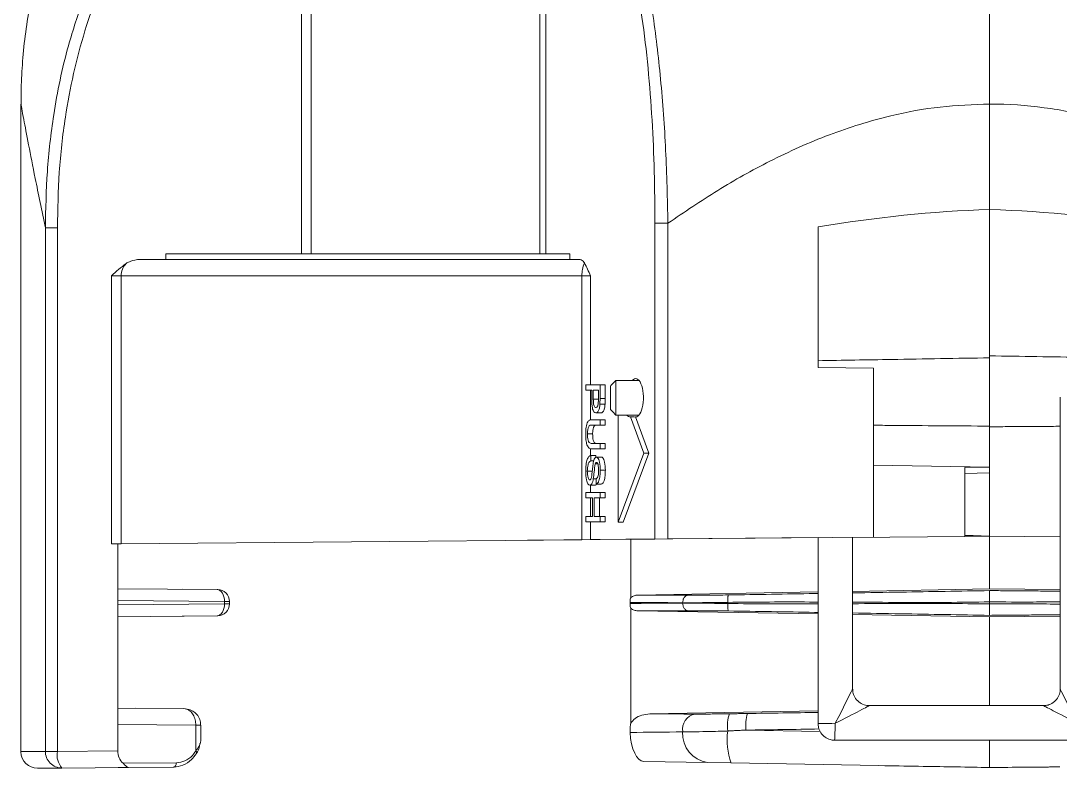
# Model space of a CAD drawing. Extents: x 12.1 to 108.7, y 1 to 80.4.
# Drawn here: x 44.206 to 47.962, y 54.692 to 57.393 of the extents above; entities that cross this region are included whole.
import ezdxf

# ---------------------------------------------------------------- set-up
doc = ezdxf.new("R2010")
doc.units = 0
doc.header["$MEASUREMENT"] = 0
doc.linetypes.add('SLD-Solid', pattern=[0])
doc.layers.add('OBJECT', color=7, linetype='CONTINUOUS')

msp = doc.modelspace()

# ---------------------------------------------------------------- linework, layer by layer
at = {"layer": 'OBJECT', "linetype": 'SLD-Solid', "lineweight": 15}
for p, q in [((47.7068, 57.8639), (47.7068, 57.0921)), ((45.2205, 56.5504), (45.2205, 57.5157)), ((46.1038, 57.5157), (46.1038, 56.5504)), ((45.2558, 57.4723), (45.2558, 56.5504)), ((46.0821, 56.5504), (46.0821, 57.4764)), ((47.7068, 57.0921), (47.7068, 56.7114)), ((47.7068, 56.7114), (47.7068, 56.1825)), ((44.3387, 56.6447), (44.2952, 56.6447)), ((44.2952, 56.6447), (44.2952, 54.7531)), ((44.3387, 56.6447), (44.3387, 54.7531)), ((46.4975, 56.6614), (46.4975, 55.5203)), ((46.5445, 56.6614), (46.4975, 56.6614)), ((46.5445, 56.6614), (46.5445, 55.5207)), ((47.0868, 56.6481), (47.0868, 56.1408)), ((44.643, 56.5309), (46.223, 56.5309)), ((44.7308, 56.5504), (45.2205, 56.5504)), ((44.7308, 56.5504), (44.7308, 56.5309)), ((45.2205, 56.5504), (45.2558, 56.5504)), ((45.2558, 56.5504), (46.0821, 56.5504)), ((46.0821, 56.5504), (46.1038, 56.5504)), ((46.1038, 56.5504), (46.1898, 56.5504)), ((46.1898, 56.5309), (46.1898, 56.5504)), ((44.5343, 55.5032), (44.5343, 56.4709)), ((44.5692, 56.4709), (44.5343, 56.4709)), ((46.2338, 56.4709), (44.5692, 56.4709)), ((44.5692, 56.4709), (44.5692, 55.5035)), ((46.2645, 56.4709), (46.2338, 56.4709)), ((46.2338, 55.518), (46.2338, 56.4709)), ((46.2645, 56.4709), (46.2645, 56.0781)), ((47.7068, 56.1825), (47.7068, 56.1818)), ((47.7068, 56.1818), (47.7068, 56.1753)), ((47.7068, 56.1753), (47.7068, 56.0848)), ((47.2868, 56.1373), (47.0868, 56.1408)), ((47.2868, 56.1373), (47.2868, 55.5272)), ((46.2481, 56.0781), (46.2992, 56.0781)), ((46.2481, 56.0588), (46.2481, 56.0781)), ((46.2992, 56.0781), (46.2992, 56.0278)), ((46.2992, 56.0781), (46.3177, 56.0781)), ((46.3177, 56.0781), (46.3177, 56.0278)), ((46.3368, 55.9884), (46.3368, 56.0734)), ((46.3568, 56.0934), (46.3568, 55.9684)), ((47.7068, 56.0848), (47.7068, 55.9752)), ((46.269, 56.0588), (46.2481, 56.0588)), ((46.2645, 56.0588), (46.2645, 55.9507)), ((46.269, 56.0253), (46.269, 56.0588)), ((46.2933, 56.0588), (46.2749, 56.0588)), ((46.2749, 56.0588), (46.2749, 56.0258)), ((46.2933, 56.0261), (46.2933, 56.0588)), ((46.2749, 56.0258), (46.2935, 56.0258)), ((46.2987, 56.0075), (46.3172, 56.0075)), ((46.2992, 56.0278), (46.3177, 56.0278)), ((46.2845, 55.9763), (46.303, 55.9763)), ((46.3643, 55.9684), (46.3643, 55.5809)), ((46.4576, 55.8309), (46.4087, 55.9619)), ((46.4761, 55.8309), (46.4274, 55.9614)), ((47.7068, 55.9752), (47.7068, 55.9285)), ((46.2698, 55.9517), (46.2992, 55.9517)), ((46.2992, 55.9324), (46.2701, 55.9324)), ((46.2992, 55.9517), (46.2992, 55.9324)), ((46.2992, 55.9517), (46.3177, 55.9517)), ((46.2992, 55.9324), (46.3177, 55.9324)), ((46.3177, 55.9517), (46.3177, 55.9324)), ((47.7068, 55.9285), (47.7068, 55.9261)), ((47.7068, 55.9285), (47.7068, 55.9263)), ((47.7068, 55.9261), (47.7068, 55.76)), ((46.254, 55.9002), (46.2725, 55.9002)), ((46.2645, 55.8477), (46.2645, 55.8212)), ((46.2992, 55.8464), (46.2698, 55.8464)), ((46.2701, 55.8657), (46.2992, 55.8657)), ((46.2992, 55.8657), (46.2992, 55.8464)), ((46.2992, 55.8657), (46.3177, 55.8657)), ((46.2992, 55.8464), (46.3177, 55.8464)), ((46.3177, 55.8657), (46.3177, 55.8464)), ((46.2658, 55.8218), (46.2658, 55.8025)), ((46.2658, 55.8218), (46.2843, 55.8218)), ((46.2843, 55.8218), (46.2843, 55.8155)), ((46.2858, 55.8166), (46.3044, 55.8166)), ((46.3643, 55.5809), (46.4576, 55.8309)), ((46.3829, 55.5809), (46.4761, 55.8309)), ((46.4576, 55.8309), (46.4761, 55.8309)), ((46.2658, 55.8025), (46.2763, 55.8025)), ((46.2818, 55.7923), (46.2907, 55.7923)), ((46.2998, 55.769), (46.3184, 55.769)), ((47.2868, 55.7873), (47.7068, 55.78)), ((47.7068, 55.78), (47.6168, 55.7784)), ((47.6168, 55.5301), (47.6168, 55.7784)), ((46.2533, 55.7653), (46.2719, 55.7653)), ((46.2749, 55.7385), (46.286, 55.7385)), ((46.2848, 55.7183), (46.2848, 55.7376)), ((47.6168, 55.7569), (47.7068, 55.76)), ((47.6168, 55.7569), (47.7068, 55.76)), ((47.7068, 55.5309), (47.7068, 55.76)), ((46.2626, 55.7147), (46.2811, 55.7147)), ((46.2645, 55.7147), (46.2645, 55.6884)), ((46.2848, 55.7183), (46.3033, 55.7183)), ((46.2481, 55.6691), (46.2481, 55.6884)), ((46.2481, 55.6884), (46.2992, 55.6884)), ((46.2723, 55.6691), (46.2481, 55.6691)), ((46.2645, 55.6691), (46.2645, 55.6024)), ((46.2723, 55.6024), (46.2723, 55.6691)), ((46.2782, 55.6691), (46.2782, 55.6024)), ((46.2992, 55.6691), (46.2782, 55.6691)), ((46.2968, 55.6691), (46.2968, 55.6024)), ((46.2992, 55.6884), (46.2992, 55.6691)), ((46.2992, 55.6884), (46.3177, 55.6884)), ((46.2992, 55.6691), (46.3177, 55.6691)), ((46.3177, 55.6884), (46.3177, 55.6691)), ((46.2481, 55.5831), (46.2481, 55.6024)), ((46.2481, 55.6024), (46.2723, 55.6024)), ((46.2992, 55.5831), (46.2481, 55.5831)), ((46.2645, 55.5831), (46.2645, 55.5183)), ((46.2782, 55.6024), (46.2992, 55.6024)), ((46.2992, 55.6024), (46.2992, 55.5831)), ((46.2992, 55.6024), (46.3177, 55.6024)), ((46.2992, 55.5831), (46.3177, 55.5831)), ((46.3177, 55.6024), (46.3177, 55.5831)), ((46.3643, 55.5809), (46.3829, 55.5809)), ((44.5692, 55.5035), (46.2338, 55.518)), ((47.0868, 55.5255), (46.0366, 55.5163)), ((46.2338, 55.518), (46.2645, 55.5183)), ((46.4975, 55.5203), (46.2645, 55.5183)), ((46.86, 55.5235), (46.3925, 55.5194)), ((46.4104, 55.3088), (46.4104, 55.5196)), ((46.5445, 55.5207), (46.4975, 55.5203)), ((47.2868, 55.5272), (46.5445, 55.5207)), ((46.9738, 55.5245), (47.0868, 55.5255)), ((47.6168, 55.5301), (47.2118, 55.5265)), ((47.6168, 55.534), (47.7068, 55.5309)), ((47.6168, 55.5317), (47.7068, 55.5309)), ((47.6168, 55.5301), (47.7068, 55.5309)), ((47.7068, 55.5309), (47.9618, 55.5286)), ((47.7068, 55.34), (47.7068, 55.5309)), ((44.5343, 55.5032), (44.5692, 55.5035)), ((44.5568, 54.8502), (44.5568, 55.5034)), ((44.5568, 55.3409), (44.9154, 55.3377)), ((44.9175, 55.3377), (44.7892, 55.3388)), ((44.9154, 55.3377), (44.9179, 55.3377)), ((47.0868, 55.3293), (46.4361, 55.318)), ((47.7068, 55.34), (47.2118, 55.3314)), ((47.9618, 55.3378), (47.7068, 55.34)), ((44.9426, 55.2947), (44.5568, 55.2981)), ((44.5568, 55.2826), (44.9426, 55.286)), ((44.9426, 55.286), (44.9426, 55.2947)), ((44.9605, 55.2947), (44.9426, 55.2947)), ((44.9426, 55.286), (44.9605, 55.286)), ((46.4075, 55.2879), (46.4075, 55.291)), ((46.5976, 55.2886), (46.5976, 55.2903)), ((46.7605, 55.2875), (46.7605, 55.2915)), ((47.7068, 55.2857), (47.7068, 55.2932)), ((44.9154, 55.243), (44.5568, 55.2399)), ((44.9154, 55.243), (44.7892, 55.2419)), ((44.9179, 55.243), (44.9154, 55.243)), ((46.4104, 55.2701), (46.4104, 54.8554)), ((47.0868, 55.2497), (46.4361, 55.261)), ((47.7068, 55.239), (47.2118, 55.2476)), ((47.9618, 55.2412), (47.7068, 55.239)), ((47.7068, 54.9186), (47.7068, 55.239)), ((44.5568, 54.9099), (44.7955, 54.9078)), ((44.6223, 54.9093), (44.7955, 54.9078)), ((47.0868, 54.8991), (46.4787, 54.8886)), ((44.5568, 54.755), (44.5568, 54.8502)), ((44.8387, 54.8477), (44.5568, 54.8502)), ((44.8387, 54.8477), (44.8387, 54.7541)), ((44.8568, 54.8477), (44.8387, 54.8477)), ((44.8539, 54.8478), (44.8539, 54.8477)), ((46.8263, 54.83), (47.0942, 54.8254)), ((44.3387, 54.7531), (44.5568, 54.755)), ((44.2068, 54.7523), (44.2952, 54.7531)), ((44.2952, 54.7531), (44.3387, 54.7531)), ((46.6879, 54.7127), (46.4577, 54.7167)), ((44.355, 54.6931), (44.2673, 54.6923)), ((44.5958, 54.6952), (44.355, 54.6931)), ((44.759, 54.6966), (44.5579, 54.6949)), ((44.5761, 54.71), (44.7685, 54.7116)), ((44.759, 54.6966), (44.5958, 54.6952)), ((46.7726, 54.7112), (46.6879, 54.7127)), ((47.372, 54.7007), (46.7726, 54.7112)), ((47.7068, 54.6949), (47.8866, 54.6964)), ((47.7068, 54.6949), (47.7068, 54.6949))]:
    msp.add_line(p, q, dxfattribs=at)
at = {"layer": 'OBJECT', "linetype": 'SLD-Solid', "lineweight": 15, "flags": 128}
for points in [[(47.6168, 55.7569), (47.6168, 55.7569)], [(47.7068, 55.76), (47.7068, 55.76)], [(44.9154, 55.3377), (44.9207, 55.3369), (44.9259, 55.3344), (44.9306, 55.3304), (44.9347, 55.3251), (44.9381, 55.3186), (44.9406, 55.3111), (44.9421, 55.3031), (44.9426, 55.2947)], [(44.9426, 55.286), (44.9421, 55.2776), (44.9406, 55.2696), (44.9381, 55.2622), (44.9347, 55.2557), (44.9306, 55.2503), (44.9259, 55.2463), (44.9207, 55.2439), (44.9154, 55.243)], [(44.8387, 54.7541), (44.84, 54.7526), (44.841, 54.7511), (44.8417, 54.7497), (44.8421, 54.7484), (44.8421, 54.7472), (44.8418, 54.7462), (44.8412, 54.7455), (44.8402, 54.7449)], [(44.7685, 54.7116), (44.7683, 54.7087), (44.7678, 54.7059), (44.7669, 54.7033), (44.7657, 54.7011), (44.7643, 54.6992), (44.7627, 54.6978), (44.7609, 54.6969), (44.759, 54.6966)]]:
    msp.add_lwpolyline(points, dxfattribs=at)
at = {"layer": 'OBJECT', "linetype": 'SLD-Solid', "lineweight": 15}
for centre, radius, start, end in [((44.6341, 56.4718), 0.0649, 136.3921, 180.8617), ((46.3399, 56.474), 0.1062, 155.5634, 181.6949), ((44.9175, 55.2947), 0.043, 0.3368, 89.5), ((44.9175, 55.286), 0.043, 270.5, 0.3396), ((46.6533, 54.8328), 0.0562, 100.626, 189.583), ((46.9021, 54.8444), 0.1427, 161.7708, 187.0454), ((46.9726, 54.8467), 0.1472, 162.9022, 186.5127), ((44.8426, 53.7706), 1.0773, 89.2455, 90.2077), ((44.8546, 54.8925), 0.0447, 269.12, 272.763), ((46.7037, 54.8175), 0.1061, 176.803, 261.4326), ((47.0116, 54.7948), 0.2532, 172.7191, 199.2844), ((44.2668, 54.7523), 0.06, 180.7164, 270.5), ((44.3549, 54.7528), 0.0597, 179.6928, 270.1763), ((44.4077, 54.7397), 0.0703, 168.9936, 221.5208)]:
    msp.add_arc(centre, radius, start, end, dxfattribs=at)
for centre, major_axis, ratio, start_param, end_param in [((47.7068, 42.855), (0.2417, 13.8585), 0.576999, 0.030215, 0.107792), ((47.7068, 42.855), (-0.2417, 13.8585), 0.576999, 6.175393, 6.252971), ((46.4281, 56.0309), (0, 0.0695), 0.402109, 3.117687, 6.736576), ((46.4066, 56.0309), (0, 0.0691), 0.402109, 2.699501, 3.218079), ((46.2537, 56.0278), (0.2429, -0.0504), 0.178224, 5.440437, 5.545356), ((47.1493, 54.8561), (0.0625, 0.1225), 0.003948, 4.704652, 6.275448), ((48.0243, 54.8561), (-0.0625, 0.1225), 0.003948, 0.007737, 1.578533), ((47.1493, 54.8561), (0.1225, 0.0625), 0.007737, 4.708442, 6.298831), ((48.0243, 54.8561), (0.1225, -0.0625), 0.007737, 3.126523, 4.716336), ((46.9148, 54.8887), (4.3317, -0.0156), 0.000379, 4.611538, 4.649575), ((47.7058, 55.043), (7.94, 0.1387), 0.01745, 4.6018, 4.634051), ((47.7068, 54.983), (8, 0.1387), 0.017319, 4.601805, 4.634999), ((47.1493, 54.8561), (0.0625, 0.0025), 0.019079, 3.140829, 4.711626), ((47.1493, 54.8561), (0.0025, 0.0625), 0.000763, 3.141623, 4.693309), ((46.9159, 54.8287), (4.3317, 0.0444), 0.000462, 4.594847, 4.638905), ((46.4584, 54.8367), (0.0004, 0.12), 0.424231, 1.698938, 3.135512), ((44.6132, 54.7554), (0.0029, 0.0599), 0.94, 1.62157, 2.474043)]:
    msp.add_ellipse(centre, major_axis=major_axis, ratio=ratio, start_param=start_param, end_param=end_param, dxfattribs=at)
for points, knots in [([(46.4443, 57.6658), (46.4601, 57.5861), (46.4906, 57.4317), (46.5198, 57.1806), (46.5386, 56.9249), (46.5425, 56.7496), (46.5445, 56.6614)], [0, 0, 0, 0, 0.257109, 0.497626, 0.747109, 1, 1, 1, 1]), ([(44.5539, 57.6447), (44.5318, 57.598), (44.4877, 57.5045), (44.4184, 57.3058), (44.3692, 57.0852), (44.3425, 56.8457), (44.34, 56.7119), (44.3387, 56.6447)], [0, 0, 0, 0, 0.15088, 0.301779, 0.611807, 0.805286, 1, 1, 1, 1]), ([(46.4975, 56.6614), (46.4971, 56.7235), (46.4962, 56.8481), (46.4881, 57.0358), (46.4736, 57.223), (46.4499, 57.4298), (46.4239, 57.565), (46.409, 57.6426)], [0, 0, 0, 0, 0.182552, 0.366177, 0.55406, 0.743888, 1, 1, 1, 1]), ([(44.2437, 57.472), (44.2374, 57.4365), (44.2247, 57.366), (44.2136, 57.2617), (44.2076, 57.1702), (44.2074, 57.114), (44.2073, 57.091)], [0, 0, 0, 0, 0.282132, 0.560556, 0.820226, 1, 1, 1, 1]), ([(44.2952, 56.6447), (44.2966, 56.7128), (44.2994, 56.8495), (44.3249, 57.0701), (44.3672, 57.2792), (44.4136, 57.4155), (44.4325, 57.4713)], [0, 0, 0, 0, 0.242263, 0.485939, 0.789784, 1, 1, 1, 1]), ([(44.2952, 56.6447), (44.2825, 56.7064), (44.2593, 56.8187), (44.2337, 56.95), (44.2176, 57.0343), (44.2094, 57.078), (44.2063, 57.0949), (44.207, 57.0913), (44.207, 57.091)], [0, 0, 0, 0, 0.258439, 0.469941, 0.684727, 0.834376, 0.986341, 1, 1, 1, 1]), ([(47.7068, 57.0921), (47.6472, 57.09), (47.5271, 57.0858), (47.3323, 57.0493), (47.125, 56.985), (46.9169, 56.8913), (46.7227, 56.7826), (46.604, 56.7019), (46.5445, 56.6614)], [0, 0, 0, 0, 0.141514, 0.285081, 0.469517, 0.656824, 0.827918, 1, 1, 1, 1]), ([(48.8692, 56.6614), (48.7856, 56.7175), (48.6276, 56.8235), (48.3752, 56.9507), (48.1437, 57.0341), (47.9278, 57.0797), (47.7899, 57.0916), (47.7159, 57.092), (47.7068, 57.0921)], [0, 0, 0, 0, 0.240479, 0.454731, 0.672309, 0.824146, 0.978337, 1, 1, 1, 1]), ([(44.5871, 56.5166), (44.5891, 56.5178), (44.6018, 56.5248), (44.621, 56.5301), (44.638, 56.5307), (44.643, 56.5309)], [0, 0, 0, 0, 0.120565, 0.741875, 1, 1, 1, 1]), ([(46.223, 56.5309), (46.2282, 56.5298), (46.2353, 56.5283), (46.2416, 56.5201), (46.2433, 56.5179)], [0, 0, 0, 0, 0.741139, 1, 1, 1, 1]), ([(44.5343, 56.4709), (44.5344, 56.4709), (44.5506, 56.4878), (44.5689, 56.5022), (44.5871, 56.5166)], [0, 0, 0, 0, 0.00431, 1, 1, 1, 1]), ([(46.2433, 56.5179), (46.2506, 56.5032), (46.258, 56.4884), (46.2645, 56.4709), (46.2645, 56.4709)], [0, 0, 0, 0, 0.9958436, 1, 1, 1, 1]), ([(48.3268, 56.172), (48.2338, 56.1736), (48.0271, 56.1771), (47.8204, 56.1806), (47.7068, 56.1825)], [0, 0, 0, 0, 0.450226, 1, 1, 1, 1]), ([(47.0868, 56.1649), (47.1754, 56.1664), (47.382, 56.1699), (47.5887, 56.1733), (47.7068, 56.1753)], [0, 0, 0, 0, 0.428483, 1, 1, 1, 1]), ([(46.2845, 55.9763), (46.2819, 55.977), (46.2768, 55.9785), (46.2695, 55.9959), (46.2692, 56.0141), (46.269, 56.0253)], [0, 0, 0, 0, 0.280751, 0.559708, 1, 1, 1, 1]), ([(46.2749, 56.0258), (46.275, 56.0216), (46.2751, 56.0132), (46.2769, 56.002), (46.2806, 55.9963), (46.283, 55.9958), (46.2843, 55.9956)], [0, 0, 0, 0, 0.281401, 0.559753, 0.779356, 1, 1, 1, 1]), ([(46.2843, 55.9956), (46.2853, 55.9958), (46.2873, 55.9961), (46.2899, 55.9995), (46.2919, 56.0043), (46.2925, 56.0083), (46.2928, 56.0103)], [0, 0, 0, 0, 0.280261, 0.560078, 0.78015, 1, 1, 1, 1]), ([(46.2987, 56.0075), (46.2982, 56.0026), (46.2973, 55.9926), (46.2934, 55.9825), (46.2889, 55.9771), (46.286, 55.9766), (46.2845, 55.9763)], [0, 0, 0, 0, 0.280013, 0.55891, 0.779396, 1, 1, 1, 1]), ([(46.2928, 56.0103), (46.293, 56.0133), (46.2933, 56.0185), (46.2933, 56.0238), (46.2933, 56.0261)], [0, 0, 0, 0, 0.559585, 1, 1, 1, 1]), ([(46.2992, 56.0278), (46.2992, 56.024), (46.2991, 56.0172), (46.2988, 56.0105), (46.2987, 56.0075)], [0, 0, 0, 0, 0.560101, 1, 1, 1, 1]), ([(46.3172, 56.0075), (46.3168, 56.0026), (46.3159, 55.9926), (46.312, 55.9825), (46.3075, 55.9771), (46.3045, 55.9766), (46.303, 55.9763)], [0, 0, 0, 0, 0.280013, 0.55891, 0.779396, 1, 1, 1, 1]), ([(46.3177, 56.0278), (46.3177, 56.024), (46.3177, 56.0172), (46.3174, 56.0105), (46.3172, 56.0075)], [0, 0, 0, 0, 0.560101, 1, 1, 1, 1]), ([(46.2474, 55.8987), (46.2476, 55.9075), (46.248, 55.9248), (46.254, 55.9452), (46.2622, 55.9511), (46.2672, 55.9515), (46.2698, 55.9517)], [0, 0, 0, 0, 0.280729, 0.557904, 0.778403, 1, 1, 1, 1]), ([(46.2701, 55.9324), (46.2679, 55.9324), (46.2636, 55.9323), (46.2576, 55.9272), (46.2543, 55.914), (46.2541, 55.9048), (46.254, 55.9002)], [0, 0, 0, 0, 0.281788, 0.560122, 0.779386, 1, 1, 1, 1]), ([(46.2887, 55.9324), (46.2865, 55.9324), (46.2822, 55.9323), (46.2761, 55.9272), (46.2729, 55.914), (46.2726, 55.9048), (46.2725, 55.9002)], [0, 0, 0, 0, 0.281788, 0.560122, 0.779386, 1, 1, 1, 1]), ([(47.2868, 55.9315), (47.3087, 55.9314), (47.4487, 55.9303), (47.5887, 55.9293), (47.7068, 55.9285)], [0, 0, 0, 0, 0.156342, 1, 1, 1, 1]), ([(46.2698, 55.8464), (46.2666, 55.8465), (46.2602, 55.8468), (46.2518, 55.8583), (46.2478, 55.8785), (46.2476, 55.892), (46.2474, 55.8987)], [0, 0, 0, 0, 0.281627, 0.559158, 0.778983, 1, 1, 1, 1]), ([(46.254, 55.9002), (46.254, 55.8962), (46.2542, 55.8882), (46.2558, 55.8764), (46.2613, 55.8658), (46.2665, 55.8657), (46.2701, 55.8657)], [0, 0, 0, 0, 0.187561, 0.374239, 0.559719, 1, 1, 1, 1]), ([(46.2725, 55.9002), (46.2726, 55.8962), (46.2727, 55.8882), (46.2743, 55.8764), (46.2799, 55.8658), (46.285, 55.8657), (46.2887, 55.8657)], [0, 0, 0, 0, 0.187561, 0.374239, 0.559719, 1, 1, 1, 1]), ([(46.2474, 55.7645), (46.2476, 55.7725), (46.2479, 55.7884), (46.2522, 55.8084), (46.2588, 55.8197), (46.2634, 55.8211), (46.2658, 55.8218)], [0, 0, 0, 0, 0.280814, 0.559563, 0.77962, 1, 1, 1, 1]), ([(46.2748, 55.7963), (46.2754, 55.7994), (46.2767, 55.8056), (46.2803, 55.8144), (46.2837, 55.8157), (46.2858, 55.8166)], [0, 0, 0, 0, 0.281445, 0.562273, 1, 1, 1, 1]), ([(46.2858, 55.8166), (46.2874, 55.8161), (46.2905, 55.8152), (46.2947, 55.8084), (46.2989, 55.7935), (46.2995, 55.7791), (46.2998, 55.769)], [0, 0, 0, 0, 0.187029, 0.374124, 0.56114, 1, 1, 1, 1]), ([(46.3044, 55.8166), (46.306, 55.8161), (46.3091, 55.8152), (46.3132, 55.8084), (46.3175, 55.7935), (46.318, 55.7791), (46.3184, 55.769)], [0, 0, 0, 0, 0.187029, 0.374124, 0.56114, 1, 1, 1, 1]), ([(46.2658, 55.8025), (46.2638, 55.8017), (46.2599, 55.8002), (46.2557, 55.79), (46.2536, 55.7776), (46.2534, 55.7694), (46.2533, 55.7653)], [0, 0, 0, 0, 0.280632, 0.558674, 0.779197, 1, 1, 1, 1]), ([(46.2691, 55.7486), (46.2698, 55.7541), (46.2708, 55.763), (46.272, 55.7756), (46.2732, 55.7862), (46.2742, 55.793), (46.2748, 55.7963)], [0, 0, 0, 0, 0.339939, 0.560025, 0.780082, 1, 1, 1, 1]), ([(46.2818, 55.7923), (46.2804, 55.7824), (46.2779, 55.7647), (46.2758, 55.7465), (46.2749, 55.7385)], [0, 0, 0, 0, 0.558382, 1, 1, 1, 1]), ([(46.2863, 55.7973), (46.2853, 55.797), (46.2836, 55.7966), (46.2824, 55.7936), (46.2818, 55.7923)], [0, 0, 0, 0, 0.559617, 1, 1, 1, 1]), ([(46.2998, 55.769), (46.2997, 55.7622), (46.2993, 55.7487), (46.2961, 55.7312), (46.2907, 55.7205), (46.2867, 55.719), (46.2848, 55.7183)], [0, 0, 0, 0, 0.280797, 0.560151, 0.779877, 1, 1, 1, 1]), ([(46.2848, 55.7376), (46.2863, 55.7383), (46.2893, 55.7398), (46.2935, 55.7508), (46.2938, 55.7616), (46.2939, 55.7683)], [0, 0, 0, 0, 0.281097, 0.560287, 1, 1, 1, 1]), ([(46.2939, 55.7683), (46.2939, 55.772), (46.2938, 55.7794), (46.2923, 55.7893), (46.2896, 55.796), (46.2874, 55.7968), (46.2863, 55.7973)], [0, 0, 0, 0, 0.28129, 0.56082, 0.78068, 1, 1, 1, 1]), ([(46.3184, 55.769), (46.3182, 55.7622), (46.3179, 55.7487), (46.3147, 55.7312), (46.3093, 55.7205), (46.3053, 55.719), (46.3033, 55.7183)], [0, 0, 0, 0, 0.280797, 0.560151, 0.779877, 1, 1, 1, 1]), ([(46.2626, 55.7147), (46.2601, 55.7158), (46.2551, 55.718), (46.2486, 55.7366), (46.2479, 55.7539), (46.2474, 55.7645)], [0, 0, 0, 0, 0.279942, 0.56008, 1, 1, 1, 1]), ([(46.2533, 55.7653), (46.2534, 55.7612), (46.2536, 55.753), (46.2555, 55.7424), (46.2586, 55.7354), (46.261, 55.7345), (46.2622, 55.7341)], [0, 0, 0, 0, 0.280917, 0.560813, 0.780502, 1, 1, 1, 1]), ([(46.2622, 55.7341), (46.2631, 55.7343), (46.2649, 55.7347), (46.2676, 55.7397), (46.2685, 55.7453), (46.2691, 55.7486)], [0, 0, 0, 0, 0.280089, 0.55997, 1, 1, 1, 1]), ([(46.2749, 55.7385), (46.2742, 55.7349), (46.2729, 55.7276), (46.2697, 55.7198), (46.2661, 55.7154), (46.2638, 55.715), (46.2626, 55.7147)], [0, 0, 0, 0, 0.280371, 0.559909, 0.779859, 1, 1, 1, 1]), ([(46.2866, 55.7183), (46.286, 55.7174), (46.2843, 55.7151), (46.2823, 55.7149), (46.2811, 55.7147)], [0, 0, 0, 0, 0.373871, 1, 1, 1, 1]), ([(46.4104, 55.3088), (46.4142, 55.3115), (46.422, 55.3167), (46.4314, 55.3176), (46.4361, 55.318)], [0, 0, 0, 0, 0.49758, 1, 1, 1, 1]), ([(46.4361, 55.318), (46.47, 55.3179), (46.5306, 55.3177), (46.5913, 55.3174), (46.618, 55.3173)], [0, 0, 0, 0, 0.56, 1, 1, 1, 1]), ([(46.5976, 55.2903), (46.5979, 55.2937), (46.5983, 55.2988), (46.6009, 55.3051), (46.6035, 55.3093), (46.6067, 55.3128), (46.6114, 55.3162), (46.6154, 55.3169), (46.618, 55.3173)], [0, 0, 0, 0, 0.239793, 0.368577, 0.5, 0.631423, 0.760207, 1, 1, 1, 1]), ([(46.618, 55.3173), (46.6384, 55.3173), (46.6792, 55.3174), (46.7353, 55.3181), (46.7633, 55.3185)], [0, 0, 0, 0, 0.500056, 1, 1, 1, 1]), ([(46.7605, 55.2915), (46.7605, 55.2949), (46.7605, 55.3), (46.7608, 55.3062), (46.7612, 55.3105), (46.7616, 55.314), (46.7623, 55.3174), (46.7629, 55.3181), (46.7633, 55.3185)], [0, 0, 0, 0, 0.239723, 0.368532, 0.5, 0.631468, 0.760277, 1, 1, 1, 1]), ([(46.7633, 55.3185), (46.8669, 55.3201), (46.9745, 55.3218), (47.0827, 55.3236), (47.0868, 55.3237)], [0, 0, 0, 0, 0.962144, 1, 1, 1, 1]), ([(47.2118, 55.3258), (47.2699, 55.3267), (47.4348, 55.3295), (47.5999, 55.3324), (47.7068, 55.3342)], [0, 0, 0, 0, 0.3524261, 1, 1, 1, 1]), ([(47.7068, 55.2932), (47.7068, 55.2986), (47.7068, 55.3092), (47.7068, 55.3226), (47.7068, 55.3321), (47.7068, 55.3335), (47.7068, 55.3342)], [0, 0, 0, 0, 0.2499448, 0.4997599, 0.7494593, 1, 1, 1, 1]), ([(47.7068, 55.3342), (47.7068, 55.3335), (47.7068, 55.3321), (47.7068, 55.3226), (47.7068, 55.3092), (47.7068, 55.2986), (47.7068, 55.2932)], [0, 0, 0, 0, 0.250004, 0.499786, 0.749461, 1, 1, 1, 1]), ([(46.4075, 55.291), (46.4076, 55.2938), (46.4078, 55.2993), (46.4091, 55.3052), (46.4101, 55.308), (46.4104, 55.3088)], [0, 0, 0, 0, 0.418069, 0.83536, 1, 1, 1, 1]), ([(46.5976, 55.2903), (46.5622, 55.2905), (46.4988, 55.2907), (46.4354, 55.2909), (46.4075, 55.291)], [0, 0, 0, 0, 0.56, 1, 1, 1, 1]), ([(46.4075, 55.2879), (46.443, 55.2881), (46.5064, 55.2883), (46.5698, 55.2885), (46.5976, 55.2886)], [0, 0, 0, 0, 0.56, 1, 1, 1, 1]), ([(46.4104, 55.2701), (46.4097, 55.2724), (46.4083, 55.2769), (46.4076, 55.2835), (46.4075, 55.2872), (46.4075, 55.2879)], [0, 0, 0, 0, 0.4419364, 0.8852198, 1, 1, 1, 1]), ([(46.7605, 55.2915), (46.7285, 55.2911), (46.6657, 55.2904), (46.62, 55.2904), (46.5976, 55.2903)], [0, 0, 0, 0, 0.509332, 1, 1, 1, 1]), ([(46.5976, 55.2886), (46.62, 55.2886), (46.6657, 55.2886), (46.7285, 55.2879), (46.7605, 55.2875)], [0, 0, 0, 0, 0.490668, 1, 1, 1, 1]), ([(46.618, 55.2616), (46.6154, 55.2621), (46.6114, 55.2627), (46.6067, 55.2661), (46.6035, 55.2696), (46.6009, 55.2739), (46.5983, 55.2801), (46.5979, 55.2853), (46.5976, 55.2886)], [0, 0, 0, 0, 0.239793, 0.368577, 0.5, 0.631423, 0.760207, 1, 1, 1, 1]), ([(47.0868, 55.2928), (47.0765, 55.2928), (47.018, 55.2931), (46.9092, 55.2932), (46.8109, 55.2921), (46.7605, 55.2915)], [0, 0, 0, 0, 0.094775, 0.536303, 1, 1, 1, 1]), ([(46.7633, 55.2605), (46.7629, 55.2609), (46.7623, 55.2615), (46.7616, 55.2649), (46.7612, 55.2684), (46.7608, 55.2727), (46.7605, 55.2789), (46.7605, 55.2841), (46.7605, 55.2875)], [0, 0, 0, 0, 0.239723, 0.368532, 0.5, 0.631468, 0.760277, 1, 1, 1, 1]), ([(46.7605, 55.2875), (46.8109, 55.2869), (46.9092, 55.2858), (47.018, 55.2859), (47.0765, 55.2861), (47.0868, 55.2862)], [0, 0, 0, 0, 0.463691, 0.905215, 1, 1, 1, 1]), ([(47.7068, 55.2932), (47.6545, 55.2926), (47.5544, 55.2912), (47.3964, 55.2913), (47.2837, 55.2919), (47.2188, 55.2922), (47.2118, 55.2922)], [0, 0, 0, 0, 0.317103, 0.605819, 0.957448, 1, 1, 1, 1]), ([(47.2118, 55.2868), (47.2188, 55.2868), (47.2837, 55.2871), (47.3963, 55.2877), (47.5543, 55.2877), (47.6544, 55.2864), (47.7068, 55.2857)], [0, 0, 0, 0, 0.0425525, 0.3941737, 0.682302, 1, 1, 1, 1]), ([(47.9618, 55.2937), (47.9293, 55.2933), (47.8443, 55.2925), (47.7593, 55.293), (47.7068, 55.2932)], [0, 0, 0, 0, 0.382987, 1, 1, 1, 1]), ([(47.7068, 55.2857), (47.7592, 55.286), (47.8442, 55.2864), (47.9292, 55.2856), (47.9618, 55.2853)], [0, 0, 0, 0, 0.615859, 1, 1, 1, 1]), ([(47.7068, 55.2447), (47.7068, 55.2454), (47.7068, 55.2468), (47.7068, 55.2563), (47.7068, 55.2698), (47.7068, 55.2804), (47.7068, 55.2857)], [0, 0, 0, 0, 0.250005, 0.499786, 0.749462, 1, 1, 1, 1]), ([(47.7068, 55.2857), (47.7068, 55.2804), (47.7068, 55.2698), (47.7068, 55.2564), (47.7068, 55.2468), (47.7068, 55.2454), (47.7068, 55.2447)], [0, 0, 0, 0, 0.2499459, 0.4997609, 0.7494599, 1, 1, 1, 1]), ([(46.4361, 55.261), (46.4314, 55.2614), (46.4221, 55.2622), (46.4143, 55.2675), (46.4104, 55.2701)], [0, 0, 0, 0, 0.49315, 1, 1, 1, 1]), ([(46.618, 55.2616), (46.584, 55.2615), (46.5234, 55.2613), (46.4627, 55.2611), (46.4361, 55.261)], [0, 0, 0, 0, 0.56, 1, 1, 1, 1]), ([(46.7633, 55.2605), (46.7353, 55.2609), (46.6792, 55.2616), (46.6384, 55.2616), (46.618, 55.2616)], [0, 0, 0, 0, 0.499944, 1, 1, 1, 1]), ([(47.0868, 55.2553), (47.0827, 55.2554), (46.9746, 55.2572), (46.8669, 55.2589), (46.7633, 55.2605)], [0, 0, 0, 0, 0.037798, 1, 1, 1, 1]), ([(47.7068, 55.2447), (47.5997, 55.2466), (47.4346, 55.2495), (47.2697, 55.2523), (47.2118, 55.2532)], [0, 0, 0, 0, 0.6491278, 1, 1, 1, 1]), ([(47.271, 54.919), (47.2701, 54.9189), (47.2623, 54.9179), (47.2473, 54.9229), (47.2288, 54.9346), (47.2169, 54.9521), (47.212, 54.9674), (47.2122, 54.9755), (47.2123, 54.9777)], [0, 0, 0, 0, 0.029396, 0.255521, 0.489673, 0.736278, 0.928575, 1, 1, 1, 1]), ([(47.9615, 54.9776), (47.9616, 54.9768), (47.9625, 54.9691), (47.9576, 54.9542), (47.9459, 54.9357), (47.9284, 54.9237), (47.9131, 54.9187), (47.905, 54.919), (47.9027, 54.919)], [0, 0, 0, 0, 0.026727, 0.252508, 0.486952, 0.734593, 0.927552, 1, 1, 1, 1]), ([(44.8557, 54.8478), (44.8559, 54.8514), (44.8566, 54.862), (44.8493, 54.8784), (44.8362, 54.8939), (44.8179, 54.9052), (44.8034, 54.9069), (44.7955, 54.9078)], [0, 0, 0, 0, 0.112638, 0.334582, 0.542705, 0.751441, 1, 1, 1, 1]), ([(44.7955, 54.9078), (44.7956, 54.9078), (44.7988, 54.9078), (44.8069, 54.9064), (44.8189, 54.8995), (44.8299, 54.8859), (44.8373, 54.868), (44.8382, 54.8546), (44.8387, 54.8479)], [0, 0, 0, 0, 0.003386, 0.141247, 0.357284, 0.571953, 0.785965, 1, 1, 1, 1]), ([(46.4104, 54.8554), (46.4152, 54.8612), (46.4259, 54.874), (46.4504, 54.8857), (46.4691, 54.8876), (46.4787, 54.8886)], [0, 0, 0, 0, 0.284712, 0.631819, 1, 1, 1, 1]), ([(46.6429, 54.888), (46.6493, 54.888), (46.6654, 54.888), (46.7021, 54.8882), (46.739, 54.8886), (46.7628, 54.8889), (46.7666, 54.889)], [0, 0, 0, 0, 0.199277, 0.498447, 0.920625, 1, 1, 1, 1]), ([(46.4079, 54.8215), (46.4078, 54.8276), (46.4076, 54.8395), (46.4094, 54.8502), (46.4104, 54.8554)], [0, 0, 0, 0, 0.517588, 1, 1, 1, 1]), ([(47.0875, 54.8536), (47.0875, 54.8489), (47.0877, 54.8371), (47.0961, 54.8194), (47.1109, 54.8039), (47.1286, 54.7958), (47.141, 54.793), (47.1466, 54.7936), (47.1469, 54.7937)], [0, 0, 0, 0, 0.1512236, 0.3748879, 0.6060262, 0.8201912, 0.9930834, 1, 1, 1, 1]), ([(44.8387, 54.7541), (44.8429, 54.7598), (44.8534, 54.7738), (44.8574, 54.7901), (44.8567, 54.8001), (44.8566, 54.8005)], [0, 0, 0, 0, 0.396602, 0.971153, 1, 1, 1, 1]), ([(46.7605, 54.8269), (46.7555, 54.8267), (46.7242, 54.8257), (46.6757, 54.8245), (46.6275, 54.8236), (46.6063, 54.8235), (46.5978, 54.8234)], [0, 0, 0, 0, 0.0794208, 0.5017047, 0.8008131, 1, 1, 1, 1]), ([(47.7068, 54.6949), (47.7068, 54.6965), (47.7068, 54.6997), (47.7068, 54.7219), (47.7068, 54.7537), (47.7068, 54.7804), (47.7068, 54.7936)], [0, 0, 0, 0, 0.251324, 0.502649, 0.753978, 1, 1, 1, 1]), ([(47.7068, 54.7936), (47.7068, 54.7874), (47.7068, 54.7677), (47.7068, 54.7385), (47.7068, 54.7113), (47.7068, 54.6972), (47.7068, 54.6955), (47.7068, 54.6949)], [0, 0, 0, 0, 0.113908, 0.359504, 0.605084, 0.85063, 1, 1, 1, 1]), ([(44.7685, 54.7116), (44.779, 54.7131), (44.8, 54.7159), (44.8239, 54.7336), (44.8349, 54.7489), (44.8387, 54.7541)], [0, 0, 0, 0, 0.395442, 0.791242, 1, 1, 1, 1]), ([(44.8528, 54.7819), (44.8528, 54.7791), (44.8529, 54.766), (44.8458, 54.7542), (44.8402, 54.7449)], [0, 0, 0, 0, 0.209876, 1, 1, 1, 1]), ([(44.8402, 54.7449), (44.8347, 54.7376), (44.8212, 54.7195), (44.7929, 54.7008), (44.7701, 54.698), (44.759, 54.6966)], [0, 0, 0, 0, 0.259526, 0.640095, 1, 1, 1, 1]), ([(44.5761, 54.71), (44.579, 54.7071), (44.5849, 54.7013), (44.5907, 54.6963), (44.5942, 54.6952), (44.5958, 54.6952), (44.5958, 54.6952)], [0, 0, 0, 0, 0.341189, 0.698271, 0.991846, 1, 1, 1, 1]), ([(47.7068, 54.6949), (47.6268, 54.6963), (47.5005, 54.6985), (47.3742, 54.7007), (47.3279, 54.7015)], [0, 0, 0, 0, 0.633133, 1, 1, 1, 1]), ([(47.9606, 54.6971), (47.8773, 54.6964), (47.7927, 54.6956), (47.7081, 54.6949), (47.7068, 54.6949)], [0, 0, 0, 0, 0.985074, 1, 1, 1, 1])]:
    msp.add_open_spline(points, degree=3, knots=knots, dxfattribs=at)
for points in [[(44.2068, 57.0905), (44.2068, 54.7523)], [(44.207, 57.091), (44.2071, 57.0905)], [(46.3568, 56.0934), (46.3368, 56.0734)], [(46.4404, 56.0934), (46.3568, 56.0934)], [(47.9618, 56.0334), (47.9618, 54.9786)], [(46.3368, 55.9884), (46.3568, 55.9684)], [(46.3568, 55.9684), (46.4404, 55.9684)], [(47.9618, 55.9278), (47.7068, 55.9261)], [(47.0868, 55.5255), (47.0868, 54.8536)], [(47.2118, 54.9786), (47.2118, 55.5265)], [(47.7068, 55.3342), (47.9618, 55.332)], [(44.9605, 55.286), (44.9605, 55.2947)], [(47.9618, 55.2469), (47.7068, 55.2447)], [(47.9018, 54.9186), (47.2718, 54.9186)], [(46.7666, 54.889), (46.8319, 54.89)], [(44.8387, 54.8477), (44.8387, 54.8479)], [(44.8566, 54.8477), (44.8566, 54.8478)], [(44.8568, 54.8005), (44.8568, 54.8477)], [(46.8263, 54.83), (46.7605, 54.8269)], [(47.1468, 54.7936), (48.0268, 54.7936)], [(47.3279, 54.7015), (47.372, 54.7007)], [(47.8866, 54.6964), (47.9606, 54.6971)]]:
    msp.add_open_spline(points, degree=1, dxfattribs=at)

doc.saveas('drawing.dxf')
